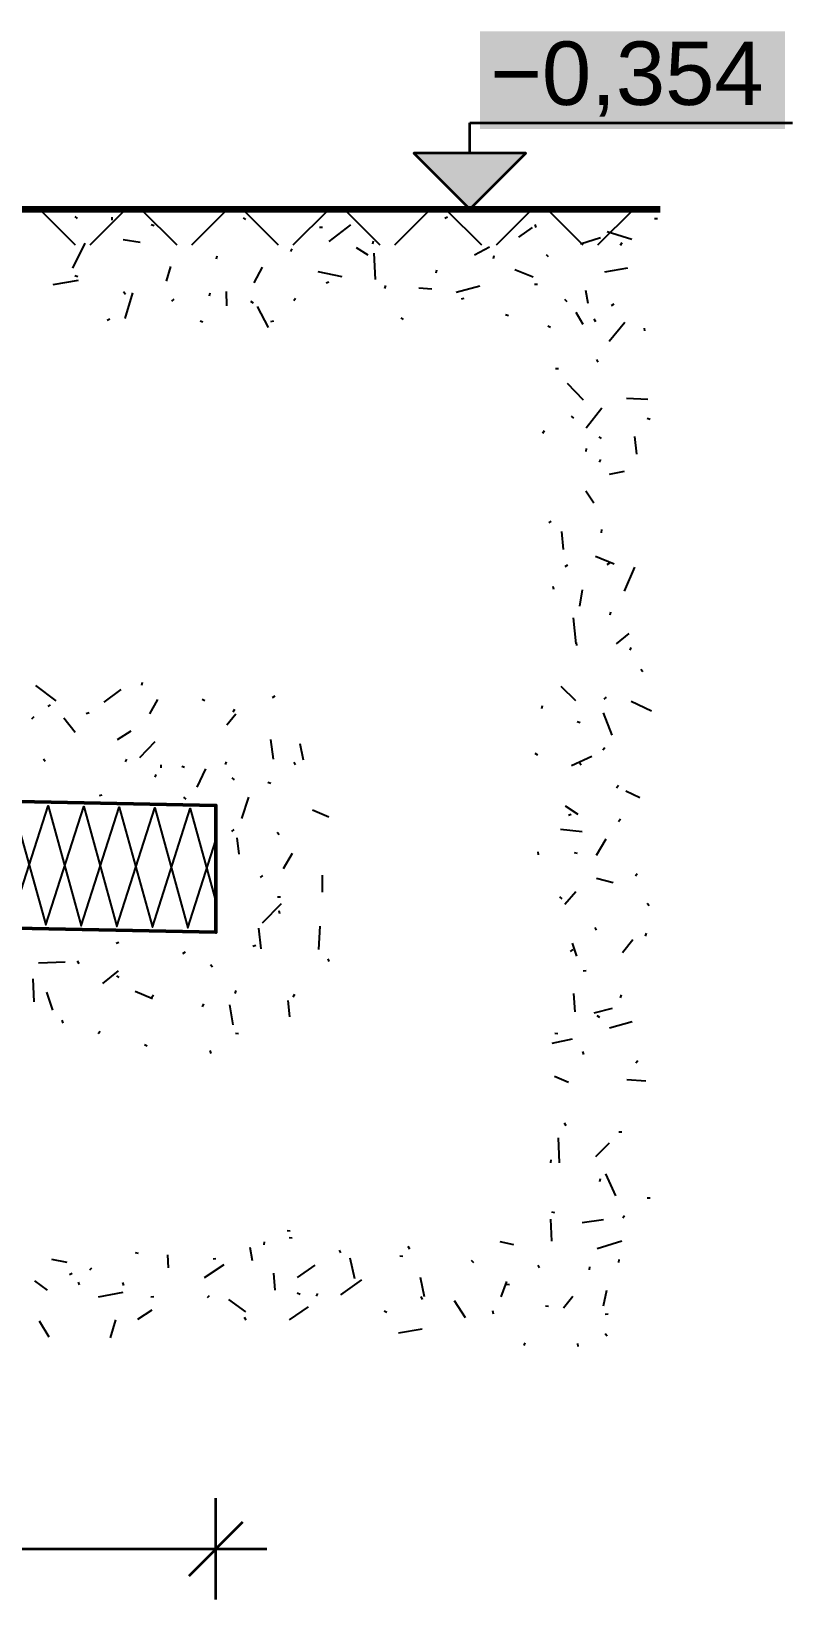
# Model space of a CAD drawing. Header units: metres. Extents: x -2.2 to 48.7, y -1.5 to 0.6.
# Drawn here: x 1.355 to 1.954, y -1.45 to -0.214 of the extents above; entities that cross this region are included whole.
import ezdxf

# ---------------------------------------------------------------- set-up
doc = ezdxf.new("R2010")
doc.units = ezdxf.units.M
for name, color, linetype, lineweight in [('A-KRESKOWANIE', 8, 'Continuous', 18), ('A-MASKA', 7, 'Continuous', 18), ('A-RZEDNE', 1, 'Continuous', 25), ('A-SCIANY-IZOL', 4, 'Continuous', 35), ('A-TEREN', 32, 'Continuous', 50), ('K-WYMIARY', 1, 'Continuous', 25)]:
    doc.layers.add(name, color=color, linetype=linetype, lineweight=lineweight)
doc.styles.add('PL_ARIAL', font='arial.ttf')

msp = doc.modelspace()

# ---------------------------------------------------------------- hatches: boundary and pattern name
at = {"layer": 'A-MASKA', "true_color": 0xffffff}
msp.add_hatch(color=7, dxfattribs=at).paths.add_polyline_path([(1.708, -0.291), (1.9483, -0.291), (1.9483, -0.214), (1.708, -0.214)])
at = {"layer": 'A-RZEDNE', "true_color": 0x000000}
msp.add_hatch(color=7, dxfattribs=at).paths.add_polyline_path([(1.7, -0.354), (1.744, -0.31), (1.656, -0.31)])

# ---------------------------------------------------------------- linework, layer by layer
at = {"layer": 'A-KRESKOWANIE', "lineweight": 25, "ltscale": 0.02}
for points in [[(1.3609, -0.354), (1.3891, -0.3823)], [(1.4009, -0.3823), (1.4291, -0.354)], [(1.4409, -0.354), (1.4691, -0.3823)], [(1.4809, -0.3823), (1.5091, -0.354)], [(1.5209, -0.354), (1.5491, -0.3823)], [(1.5609, -0.3823), (1.5891, -0.354)], [(1.6009, -0.354), (1.6291, -0.3823)], [(1.6409, -0.3823), (1.6691, -0.354)], [(1.6809, -0.354), (1.7091, -0.3823)], [(1.7209, -0.3823), (1.7491, -0.354)], [(1.7609, -0.354), (1.7891, -0.3823)], [(1.8009, -0.3823), (1.8291, -0.354)], [(1.3909, -0.3614), (1.389, -0.3599)], [(1.4183, -0.3628), (1.4183, -0.3604)], [(1.4513, -0.3672), (1.449, -0.3666)], [(1.5236, -0.3624), (1.5217, -0.3609)], [(1.5839, -0.3686), (1.5815, -0.3685)], [(1.5892, -0.3795), (1.6062, -0.3666)], [(1.6803, -0.3613), (1.6825, -0.3602)], [(1.7385, -0.3763), (1.7493, -0.3687)], [(1.7522, -0.3686), (1.7514, -0.3663)], [(1.8454, -0.3615), (1.8478, -0.3614)], [(1.3873, -0.4006), (1.397, -0.3809)], [(1.4403, -0.3804), (1.4268, -0.3784)], [(1.6235, -0.3815), (1.6241, -0.3792)], [(1.7871, -0.3815), (1.803, -0.3765)], [(1.8276, -0.3781), (1.8083, -0.3719)], [(1.8186, -0.3824), (1.8199, -0.3803)], [(1.5005, -0.3933), (1.5009, -0.3909)], [(1.5589, -0.3876), (1.5601, -0.3855)], [(1.62, -0.3905), (1.6107, -0.3846)], [(1.6257, -0.4095), (1.6246, -0.3889)], [(1.7037, -0.39), (1.7154, -0.3837)], [(1.7186, -0.3929), (1.7191, -0.3906)], [(1.7619, -0.3918), (1.7604, -0.39)], [(1.3912, -0.4074), (1.3888, -0.4068)], [(1.4611, -0.4109), (1.4644, -0.3992)], [(1.5302, -0.4122), (1.5366, -0.3998)], [(1.5993, -0.4074), (1.5805, -0.4036)], [(1.6734, -0.4044), (1.6739, -0.402)], [(1.7499, -0.4077), (1.7354, -0.4019)], [(1.8064, -0.4036), (1.8245, -0.4003)], [(1.3718, -0.4136), (1.3918, -0.41)], [(1.4286, -0.4213), (1.4272, -0.4194)], [(1.4285, -0.4402), (1.4345, -0.42)], [(1.4949, -0.4224), (1.4953, -0.42)], [(1.5085, -0.4303), (1.5084, -0.4189)], [(1.5868, -0.4123), (1.589, -0.4113)], [(1.6331, -0.4166), (1.6337, -0.4143)], [(1.6701, -0.4173), (1.6597, -0.4164)], [(1.6892, -0.4196), (1.7079, -0.4146)], [(1.7533, -0.4136), (1.7509, -0.4134)], [(1.7931, -0.4285), (1.7913, -0.4182)], [(1.4653, -0.4266), (1.4671, -0.425)], [(1.5295, -0.4283), (1.5275, -0.4269)], [(1.5413, -0.4474), (1.5327, -0.4308)], [(1.5613, -0.4262), (1.5627, -0.4243)], [(1.6933, -0.4248), (1.6956, -0.4242)], [(1.7766, -0.4271), (1.7749, -0.4254)], [(1.8115, -0.43), (1.8136, -0.4288)], [(1.4143, -0.4417), (1.4164, -0.4406)], [(1.4897, -0.4433), (1.4876, -0.4423)], [(1.5431, -0.4427), (1.5455, -0.4421)], [(1.6478, -0.4412), (1.6459, -0.4399)], [(1.7305, -0.4382), (1.7282, -0.4374)], [(1.7893, -0.4449), (1.7838, -0.4355)], [(1.7992, -0.4428), (1.798, -0.4407)], [(1.8097, -0.4581), (1.8222, -0.4431)], [(1.7636, -0.4473), (1.7614, -0.4463)], [(1.8379, -0.4501), (1.8375, -0.4478)], [(1.7699, -0.4799), (1.7675, -0.4799)], [(1.8012, -0.4748), (1.8001, -0.4727)], [(1.7895, -0.5046), (1.777, -0.4914)], [(1.8403, -0.5042), (1.8233, -0.5034)], [(1.7818, -0.5189), (1.78, -0.5174)], [(1.7917, -0.5265), (1.8039, -0.5108)], [(1.842, -0.5199), (1.8398, -0.519)], [(1.7576, -0.5306), (1.7588, -0.5286)], [(1.7916, -0.5452), (1.7919, -0.5428)], [(1.8037, -0.5349), (1.8018, -0.5335)], [(1.8315, -0.5472), (1.83, -0.5332)], [(1.8021, -0.5534), (1.8032, -0.5513)], [(1.8101, -0.5629), (1.8218, -0.5607)], [(1.7978, -0.5859), (1.7915, -0.5763)], [(1.7622, -0.6011), (1.7642, -0.5999)], [(1.7738, -0.6224), (1.7724, -0.6081)], [(1.8038, -0.6091), (1.8039, -0.6067)], [(1.8138, -0.6339), (1.7989, -0.6279)], [(1.7751, -0.6357), (1.7771, -0.6345)], [(1.8082, -0.6341), (1.8103, -0.6329)], [(1.8218, -0.6553), (1.8301, -0.6363)], [(1.7663, -0.6539), (1.7656, -0.6516)], [(1.7867, -0.6669), (1.7888, -0.6542)], [(1.7838, -0.6966), (1.7816, -0.6763)], [(1.8106, -0.6738), (1.8111, -0.6715)], [(1.8156, -0.6966), (1.8256, -0.6886)], [(1.7842, -0.698), (1.7841, -0.6956)], [(1.8262, -0.7018), (1.827, -0.6996)], [(1.8362, -0.7187), (1.8346, -0.7169)], [(1.4417, -0.7293), (1.442, -0.7269)], [(1.374, -0.7416), (1.3582, -0.7296)], [(1.4118, -0.7426), (1.4252, -0.7327)], [(1.448, -0.7519), (1.4543, -0.7407)], [(1.4912, -0.7417), (1.4892, -0.7405)], [(1.5445, -0.7389), (1.5465, -0.7376)], [(1.7834, -0.7416), (1.7719, -0.7302)], [(1.8057, -0.7402), (1.8076, -0.7388)], [(1.3677, -0.7461), (1.3697, -0.7448)], [(1.3978, -0.7517), (1.4, -0.7509)], [(1.5086, -0.7605), (1.5156, -0.7518)], [(1.5135, -0.7502), (1.5148, -0.7482)], [(1.7568, -0.7476), (1.7572, -0.7452)], [(1.812, -0.7687), (1.8054, -0.7511)], [(1.8431, -0.7497), (1.8271, -0.7422)], [(1.355, -0.7557), (1.3567, -0.754)], [(1.389, -0.7667), (1.3801, -0.7552)], [(1.4225, -0.772), (1.4332, -0.7654)], [(1.787, -0.7589), (1.7846, -0.7583)], [(1.4399, -0.7862), (1.4522, -0.7738)], [(1.5452, -0.7875), (1.5432, -0.7721)], [(1.5689, -0.7885), (1.5662, -0.7756)], [(1.8049, -0.7803), (1.8063, -0.7784)], [(1.3655, -0.7895), (1.3641, -0.7875)], [(1.4286, -0.7897), (1.4297, -0.7875)], [(1.5074, -0.7919), (1.5084, -0.7898)], [(1.5626, -0.7921), (1.5617, -0.7899)], [(1.7536, -0.7844), (1.7515, -0.7832)], [(1.7802, -0.7926), (1.7962, -0.7852)], [(1.7877, -0.7924), (1.7866, -0.7902)], [(1.4522, -0.8018), (1.453, -0.7996)], [(1.4568, -0.7945), (1.4567, -0.7921)], [(1.4753, -0.7942), (1.473, -0.7935)], [(1.4851, -0.8098), (1.492, -0.7952)], [(1.5145, -0.8038), (1.5127, -0.8023)], [(1.4081, -0.8163), (1.4104, -0.8157)], [(1.5431, -0.8067), (1.5408, -0.8059)], [(1.8156, -0.8101), (1.8171, -0.8082)], [(1.834, -0.8181), (1.8229, -0.8127)], [(1.3379, -0.9178), (1.3678, -0.8244), (1.3939, -0.9189), (1.4238, -0.8255), (1.4499, -0.92), (1.4797, -0.8266), (1.5, -0.8999)], [(1.3398, -0.8238), (1.3659, -0.9183), (1.3958, -0.8249), (1.4219, -0.9194), (1.4517, -0.826), (1.4779, -0.9206), (1.5, -0.8514)], [(1.4765, -0.8192), (1.4748, -0.8175)], [(1.5204, -0.8344), (1.526, -0.8175)], [(1.5888, -0.8332), (1.5761, -0.8277)], [(1.7853, -0.8311), (1.7754, -0.8247)], [(1.7777, -0.8318), (1.7799, -0.8309)], [(1.8171, -0.8366), (1.8186, -0.8347)], [(1.5125, -0.8445), (1.5143, -0.843)], [(1.5183, -0.8625), (1.5166, -0.8496)], [(1.5498, -0.8472), (1.5481, -0.8455)], [(1.7884, -0.8448), (1.7713, -0.8431)], [(1.7998, -0.8632), (1.8074, -0.8503)], [(1.5533, -0.8738), (1.5602, -0.8617)], [(1.7542, -0.8631), (1.7539, -0.8607)], [(1.7848, -0.862), (1.7825, -0.8615)], [(1.5352, -0.8809), (1.537, -0.8793)], [(1.5839, -0.8925), (1.584, -0.8789)], [(1.813, -0.885), (1.7999, -0.8817)], [(1.8304, -0.8796), (1.8318, -0.8777)], [(1.5367, -0.9167), (1.5515, -0.9014)], [(1.5485, -0.8961), (1.5509, -0.8961)], [(1.7728, -0.8978), (1.771, -0.8961)], [(1.7749, -0.902), (1.7836, -0.892)], [(1.8412, -0.9033), (1.8398, -0.9013)], [(1.5504, -0.9096), (1.5499, -0.9072)], [(1.5356, -0.937), (1.5338, -0.9208)], [(1.5809, -0.9377), (1.582, -0.9192)], [(1.7999, -0.9223), (1.7987, -0.9202)], [(1.8385, -0.927), (1.8392, -0.9247)], [(1.4213, -0.9327), (1.4235, -0.9319)], [(1.5291, -0.935), (1.5314, -0.9343)], [(1.7794, -0.9392), (1.7813, -0.9377)], [(1.7842, -0.9428), (1.781, -0.9325)], [(1.8202, -0.9401), (1.8284, -0.9298)], [(1.3603, -0.9482), (1.3812, -0.9472)], [(1.3923, -0.9488), (1.3909, -0.9468)], [(1.474, -0.9407), (1.4761, -0.9395)], [(1.4972, -0.9516), (1.4957, -0.9498)], [(1.5892, -0.9471), (1.5884, -0.9449)], [(1.3567, -0.9788), (1.3561, -0.9607)], [(1.4108, -0.9645), (1.4231, -0.9545)], [(1.4237, -0.9598), (1.4219, -0.9583)], [(1.7892, -0.9544), (1.7916, -0.9541)], [(1.3714, -0.9853), (1.3667, -0.9712)], [(1.4499, -0.9765), (1.4364, -0.9708)], [(1.4494, -0.9753), (1.4507, -0.9733)], [(1.5151, -0.9722), (1.516, -0.97)], [(1.5608, -0.9749), (1.562, -0.9728)], [(1.783, -0.9868), (1.782, -0.9723)], [(1.8188, -0.9756), (1.8195, -0.9733)], [(1.4894, -0.9827), (1.4903, -0.9805)], [(1.5135, -0.9969), (1.5109, -0.9812)], [(1.5581, -0.9907), (1.5568, -0.9777)], [(1.798, -0.9874), (1.8123, -0.9838)], [(1.3797, -0.9956), (1.3789, -0.9933)], [(1.8023, -0.9913), (1.8003, -0.99)], [(1.81, -0.9994), (1.8278, -0.9943)], [(1.4073, -1.0039), (1.4088, -1.002)], [(1.4458, -1.0139), (1.4437, -1.0128)], [(1.5178, -1.004), (1.5154, -1.0038)], [(1.7648, -1.0113), (1.781, -1.0079)], [(1.7693, -1.004), (1.7669, -1.0038)], [(1.4962, -1.0195), (1.4954, -1.0172)], [(1.7897, -1.0203), (1.7891, -1.018)], [(1.8309, -1.0269), (1.8324, -1.025)], [(1.7778, -1.0425), (1.7666, -1.0378)], [(1.8386, -1.0413), (1.8236, -1.0402)], [(1.7758, -1.0766), (1.7747, -1.0745)], [(1.7707, -1.1057), (1.7699, -1.0861)], [(1.8174, -1.0814), (1.8198, -1.0812)], [(1.7993, -1.1008), (1.8101, -1.0899)], [(1.7637, -1.1057), (1.7642, -1.1034)], [(1.8024, -1.1205), (1.803, -1.1182)], [(1.8149, -1.1317), (1.8071, -1.1145)], [(1.8398, -1.1334), (1.8421, -1.1334)], [(1.7669, -1.1451), (1.7646, -1.1447)], [(1.8205, -1.1492), (1.8219, -1.1473)], [(1.5584, -1.1596), (1.556, -1.1593)], [(1.7646, -1.1675), (1.7637, -1.1501)], [(1.7886, -1.1529), (1.8054, -1.1505)], [(1.5287, -1.1829), (1.5269, -1.1726)], [(1.538, -1.1705), (1.5383, -1.1681)], [(1.56, -1.165), (1.5576, -1.1649)], [(1.6526, -1.1738), (1.6515, -1.1717)], [(1.7347, -1.1705), (1.724, -1.1681)], [(1.8003, -1.1733), (1.8197, -1.1671)], [(1.3828, -1.1843), (1.3708, -1.182)], [(1.439, -1.1772), (1.4367, -1.1767)], [(1.4625, -1.1885), (1.462, -1.1782)], [(1.491, -1.1961), (1.5065, -1.1859)], [(1.4977, -1.1815), (1.5, -1.1811)], [(1.5641, -1.1961), (1.5782, -1.1865)], [(1.5983, -1.1767), (1.5972, -1.1746)], [(1.6095, -1.1971), (1.6056, -1.1809)], [(1.6473, -1.1796), (1.6449, -1.1794)], [(1.7031, -1.1845), (1.7014, -1.1828)], [(1.7549, -1.1885), (1.7538, -1.1864)], [(1.8174, -1.1844), (1.8177, -1.182)], [(1.3673, -1.2061), (1.3574, -1.1987)], [(1.3845, -1.1938), (1.3866, -1.1926)], [(1.4006, -1.1901), (1.4023, -1.1884)], [(1.5466, -1.2062), (1.5457, -1.1926)], [(1.5983, -1.2098), (1.615, -1.198)], [(1.6642, -1.2113), (1.661, -1.1962)], [(1.7942, -1.1902), (1.7945, -1.1878)], [(1.3924, -1.202), (1.3918, -1.1997)], [(1.4075, -1.2113), (1.4269, -1.2077)], [(1.4274, -1.2024), (1.4267, -1.2001)], [(1.4487, -1.2113), (1.4511, -1.2112)], [(1.4932, -1.212), (1.4949, -1.2103)], [(1.5662, -1.2095), (1.564, -1.2084)], [(1.5793, -1.2109), (1.5803, -1.2087)], [(1.6628, -1.2134), (1.6617, -1.2112)], [(1.7248, -1.2113), (1.7292, -1.1993)], [(1.7313, -1.2019), (1.7289, -1.2017)], [(1.7739, -1.2201), (1.7811, -1.2109)], [(1.8053, -1.2184), (1.8079, -1.2062)], [(1.4383, -1.229), (1.4497, -1.2215)], [(1.5236, -1.2232), (1.5101, -1.2134)], [(1.5579, -1.2295), (1.573, -1.2193)], [(1.6347, -1.2237), (1.6325, -1.2226)], [(1.6966, -1.228), (1.6879, -1.2145)], [(1.7187, -1.2249), (1.7182, -1.2225)], [(1.7621, -1.219), (1.7597, -1.2187)], [(1.3685, -1.2431), (1.361, -1.2304)], [(1.4168, -1.2436), (1.4211, -1.2296)], [(1.5237, -1.2297), (1.5225, -1.2277)], [(1.8067, -1.2249), (1.8091, -1.2248)], [(1.6439, -1.2397), (1.6624, -1.2367)], [(1.7427, -1.2498), (1.7436, -1.2475)], [(1.7853, -1.2506), (1.7852, -1.2482)], [(1.8081, -1.2424), (1.8065, -1.2406)]]:
    msp.add_lwpolyline(points, dxfattribs=at)
at = {"layer": 'A-RZEDNE', "lineweight": 35, "ltscale": 0.02}
for points in [[(1.7, -0.31), (1.7, -0.286)], [(1.7, -0.286), (1.9543, -0.286)], [(1.65, -0.354), (1.76, -0.354)]]:
    msp.add_lwpolyline(points, dxfattribs=at)
msp.add_lwpolyline([(1.7, -0.354), (1.744, -0.31), (1.656, -0.31)], close=True, dxfattribs=at)
at = {"layer": 'A-SCIANY-IZOL', "lineweight": 50, "ltscale": 0.02}
msp.add_lwpolyline([(0.5, -0.804), (1.5, -0.824), (1.5, -0.824), (1.5, -0.824), (1.5, -0.924), (1.5, -0.924), (1.5, -0.924), (0.5, -0.904)], dxfattribs=at)
at = {"layer": 'A-TEREN', "lineweight": 140, "ltscale": 0.02}
msp.add_lwpolyline([(0.5, -0.354), (1.85, -0.354)], dxfattribs=at)
at = {"layer": 'K-WYMIARY', "lineweight": 35, "ltscale": 0.02}
for points in [[(1.5, -1.45), (1.5, -1.37)], [(1.4788, -1.4312), (1.5212, -1.3888)], [(0.26, -1.41), (1.54, -1.41)]]:
    msp.add_lwpolyline(points, dxfattribs=at)

# ---------------------------------------------------------------- texts
at = {"layer": 'A-RZEDNE', "style": 'PL_ARIAL'}
msp.add_text('−0,354', height=0.05, dxfattribs=at).set_placement((1.716, -0.272))

doc.saveas('drawing.dxf')
